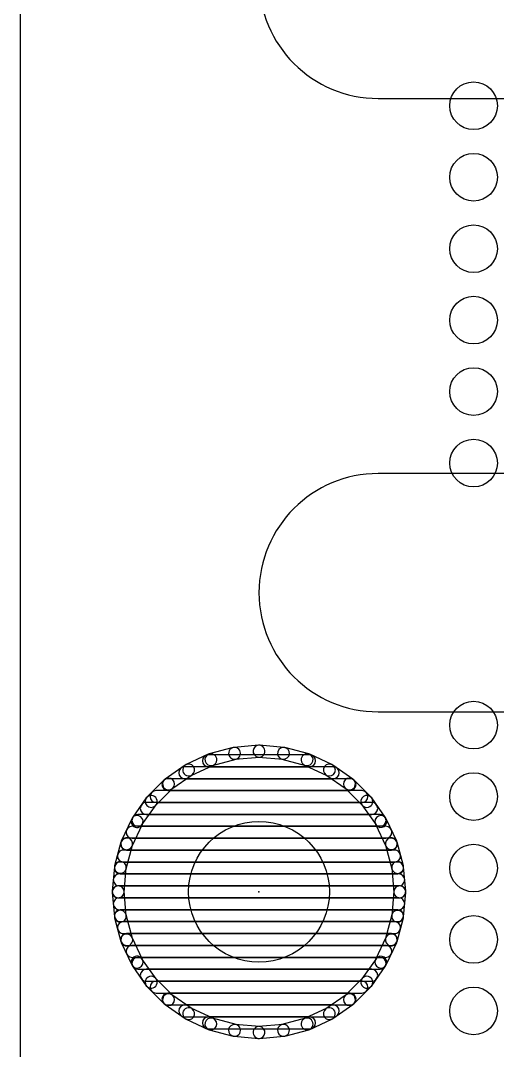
# Model space of a CAD drawing. Extents: x 0 to 2.5, y 0 to 3.1.
# Drawn here: x 0 to 0.2, y 0.2334 to 0.6657 of the extents above; entities that cross this region are included whole.
import ezdxf

# ---------------------------------------------------------------- set-up
doc = ezdxf.new("R2010")
doc.units = 0
for name, color, linetype in [('1', 22, 'CONTINUOUS'), ('16', 175, 'CONTINUOUS'), ('20', 7, 'CONTINUOUS'), ('23', 7, 'CONTINUOUS'), ('24', 7, 'CONTINUOUS'), ('41', 22, 'CONTINUOUS'), ('42', 175, 'CONTINUOUS'), ('46', 140, 'CONTINUOUS')]:
    doc.layers.add(name, color=color, linetype=linetype)

# ---------------------------------------------------------------- blocks, each defined once
blk = doc.blocks.new('PIE')
blk.add_circle((0, 0), 0.5)

msp = doc.modelspace()

# ---------------------------------------------------------------- linework, layer by layer
at = {"layer": '20'}
msp.add_line((0, 0), (0, 1.1), dxfattribs=at)
for centre in [(0.19, 0.63), (0.19, 0.6), (0.19, 0.57), (0.19, 0.54), (0.19, 0.51), (0.19, 0.48), (0.19, 0.37), (0.19, 0.34), (0.19, 0.31), (0.19, 0.28), (0.19, 0.25)]:
    msp.add_circle(centre, 0.01, dxfattribs=at)
at = {"layer": '23'}
msp.add_point((0.1, 0.3), dxfattribs=at)
at = {"layer": '24'}
msp.add_point((0.1, 0.3), dxfattribs=at)
at = {"layer": '41'}
for points in [[(0.089098, 0.360573), (0.079155, 0.357908, 1), (0.080449, 0.353079), (0.090392, 0.355743, 1)], [(0.099782, 0.361546), (0.089527, 0.360648, 1), (0.089963, 0.355667), (0.100218, 0.356565, 1)], [(0.110473, 0.360648), (0.100218, 0.361546, 1), (0.099782, 0.356565), (0.110037, 0.355667, 1)], [(0.120845, 0.357908), (0.110902, 0.360573, 1), (0.109608, 0.355743), (0.119551, 0.353079, 1)], [(0.078745, 0.357759), (0.069416, 0.353409, 1), (0.071529, 0.348877), (0.080858, 0.353228, 1)], [(0.078743, 0.3525), (0.121257, 0.3525, 1), (0.121257, 0.3575), (0.078743, 0.3575, 1)], [(0.130584, 0.353409), (0.121255, 0.357759, 1), (0.119142, 0.353228), (0.128471, 0.348877, 1)], [(0.069038, 0.353191), (0.060606, 0.347287, 1), (0.063474, 0.343191), (0.071906, 0.349095, 1)], [(0.06884, 0.3475), (0.13116, 0.3475, 1), (0.13116, 0.3525), (0.06884, 0.3525, 1)], [(0.139394, 0.347287), (0.130962, 0.353191, 1), (0.128094, 0.349095), (0.136526, 0.343191, 1)], [(0.060272, 0.347007), (0.052993, 0.339728, 1), (0.056529, 0.336192), (0.063808, 0.343471, 1)], [(0.061801, 0.3425), (0.138199, 0.3425, 1), (0.138199, 0.3475), (0.061801, 0.3475, 1)], [(0.147007, 0.339728), (0.139728, 0.347007, 1), (0.136192, 0.343471), (0.143471, 0.336192, 1)], [(0.056801, 0.3375), (0.143199, 0.3375, 1), (0.143199, 0.3425), (0.056801, 0.3425, 1)], [(0.052713, 0.339394), (0.046809, 0.330962, 1), (0.050905, 0.328094), (0.056809, 0.336526, 1)], [(0.052689, 0.3325), (0.147311, 0.3325, 1), (0.147311, 0.3375), (0.052689, 0.3375, 1)], [(0.153191, 0.330962), (0.147287, 0.339394, 1), (0.143191, 0.336526), (0.149095, 0.328094, 1)], [(0.046591, 0.330584), (0.042241, 0.321255, 1), (0.046772, 0.319142), (0.051123, 0.328471, 1)], [(0.049188, 0.3275), (0.150812, 0.3275, 1), (0.150812, 0.3325), (0.049188, 0.3325, 1)], [(0.157759, 0.321255), (0.153409, 0.330584, 1), (0.148877, 0.328471), (0.153228, 0.319142, 1)], [(0.046746, 0.3225), (0.153255, 0.3225, 1), (0.153255, 0.3275), (0.046746, 0.3275, 1)], [(0.042092, 0.320845), (0.039427, 0.310902, 1), (0.044257, 0.309608), (0.046921, 0.319551, 1)], [(0.044453, 0.3175), (0.155547, 0.3175, 1), (0.155547, 0.3225), (0.044453, 0.3225, 1)], [(0.160573, 0.310902), (0.157908, 0.320845, 1), (0.153079, 0.319551), (0.155743, 0.309608, 1)], [(0.043114, 0.3125), (0.156887, 0.3125, 1), (0.156887, 0.3175), (0.043114, 0.3175, 1)], [(0.039352, 0.310473), (0.038454, 0.300218, 1), (0.043435, 0.299782), (0.044333, 0.310037, 1)], [(0.04182, 0.3075), (0.15818, 0.3075, 1), (0.15818, 0.3125), (0.04182, 0.3125, 1)], [(0.161546, 0.300218), (0.160648, 0.310473, 1), (0.155667, 0.310037), (0.156565, 0.299782, 1)], [(0.041382, 0.3025), (0.158618, 0.3025, 1), (0.158618, 0.3075), (0.041382, 0.3075, 1)], [(0.038454, 0.299782), (0.039352, 0.289527, 1), (0.044333, 0.289963), (0.043435, 0.300218, 1)], [(0.040945, 0.2975), (0.159055, 0.2975, 1), (0.159055, 0.3025), (0.040945, 0.3025, 1)], [(0.160648, 0.289527), (0.161546, 0.299782, 1), (0.156565, 0.300218), (0.155667, 0.289963, 1)], [(0.041382, 0.2925), (0.158618, 0.2925, 1), (0.158618, 0.2975), (0.041382, 0.2975, 1)], [(0.04182, 0.2875), (0.15818, 0.2875, 1), (0.15818, 0.2925), (0.04182, 0.2925, 1)], [(0.039427, 0.289098), (0.042092, 0.279155, 1), (0.046921, 0.280449), (0.044257, 0.290392, 1)], [(0.157908, 0.279155), (0.160573, 0.289098, 1), (0.155743, 0.290392), (0.153079, 0.280449, 1)], [(0.043113, 0.2825), (0.156886, 0.2825, 1), (0.156886, 0.2875), (0.043113, 0.2875, 1)], [(0.044453, 0.2775), (0.155547, 0.2775, 1), (0.155547, 0.2825), (0.044453, 0.2825, 1)], [(0.042241, 0.278745), (0.046591, 0.269416, 1), (0.051123, 0.271529), (0.046772, 0.280858, 1)], [(0.153409, 0.269416), (0.157759, 0.278745, 1), (0.153228, 0.280858), (0.148877, 0.271529, 1)], [(0.046745, 0.2725), (0.153254, 0.2725, 1), (0.153254, 0.2775), (0.046745, 0.2775, 1)], [(0.046809, 0.269038), (0.052713, 0.260606, 1), (0.056809, 0.263474), (0.050905, 0.271906, 1)], [(0.049188, 0.2675), (0.150812, 0.2675, 1), (0.150812, 0.2725), (0.049188, 0.2725, 1)], [(0.147287, 0.260606), (0.153191, 0.269038, 1), (0.149095, 0.271906), (0.143191, 0.263474, 1)], [(0.052689, 0.2625), (0.147311, 0.2625, 1), (0.147311, 0.2675), (0.052689, 0.2675, 1)], [(0.052993, 0.260272), (0.060272, 0.252993, 1), (0.063808, 0.256529), (0.056529, 0.263808, 1)], [(0.139728, 0.252993), (0.147007, 0.260272, 1), (0.143471, 0.263808), (0.136192, 0.256529, 1)], [(0.056801, 0.2575), (0.143199, 0.2575, 1), (0.143199, 0.2625), (0.056801, 0.2625, 1)], [(0.061801, 0.2525), (0.138199, 0.2525, 1), (0.138199, 0.2575), (0.061801, 0.2575, 1)], [(0.060606, 0.252713), (0.069038, 0.246809, 1), (0.071906, 0.250905), (0.063474, 0.256809, 1)], [(0.130962, 0.246809), (0.139394, 0.252713, 1), (0.136526, 0.256809), (0.128094, 0.250905, 1)], [(0.06884, 0.2475), (0.13116, 0.2475, 1), (0.13116, 0.2525), (0.06884, 0.2525, 1)], [(0.069416, 0.246591), (0.078745, 0.242241, 1), (0.080858, 0.246772), (0.071529, 0.251123, 1)], [(0.121255, 0.242241), (0.130584, 0.246591, 1), (0.128471, 0.251123), (0.119142, 0.246772, 1)], [(0.078743, 0.2425), (0.121257, 0.2425, 1), (0.121257, 0.2475), (0.078743, 0.2475, 1)], [(0.079155, 0.242092), (0.089098, 0.239427, 1), (0.090392, 0.244257), (0.080449, 0.246921, 1)], [(0.110902, 0.239427), (0.120845, 0.242092, 1), (0.119551, 0.246921), (0.109608, 0.244257, 1)], [(0.089527, 0.239352), (0.099782, 0.238454, 1), (0.100218, 0.243435), (0.089963, 0.244333, 1)], [(0.100218, 0.238454), (0.110473, 0.239352, 1), (0.110037, 0.244333), (0.099782, 0.243435, 1)]]:
    msp.add_lwpolyline(points, format="xyb", close=True, dxfattribs=at)
at = {"layer": '42'}
for points in [[(0.080449, 0.353079), (0.090392, 0.355743, 1), (0.089098, 0.360573), (0.079155, 0.357908, 1)], [(0.089963, 0.355667), (0.100218, 0.356565, 1), (0.099782, 0.361546), (0.089527, 0.360648, 1)], [(0.099782, 0.356565), (0.110037, 0.355667, 1), (0.110473, 0.360648), (0.100218, 0.361546, 1)], [(0.109608, 0.355743), (0.119551, 0.353079, 1), (0.120845, 0.357908), (0.110902, 0.360573, 1)], [(0.071529, 0.348877), (0.080858, 0.353228, 1), (0.078745, 0.357759), (0.069416, 0.353409, 1)], [(0.121257, 0.3575), (0.078743, 0.3575, 1), (0.078743, 0.3525), (0.121257, 0.3525, 1)], [(0.119142, 0.353228), (0.128471, 0.348877, 1), (0.130584, 0.353409), (0.121255, 0.357759, 1)], [(0.063474, 0.343191), (0.071906, 0.349095, 1), (0.069038, 0.353191), (0.060606, 0.347287, 1)], [(0.13116, 0.3525), (0.06884, 0.3525, 1), (0.06884, 0.3475), (0.13116, 0.3475, 1)], [(0.128094, 0.349095), (0.136526, 0.343191, 1), (0.139394, 0.347287), (0.130962, 0.353191, 1)], [(0.056529, 0.336192), (0.063808, 0.343471, 1), (0.060272, 0.347007), (0.052993, 0.339728, 1)], [(0.138199, 0.3475), (0.061801, 0.3475, 1), (0.061801, 0.3425), (0.138199, 0.3425, 1)], [(0.136192, 0.343471), (0.143471, 0.336192, 1), (0.147007, 0.339728), (0.139728, 0.347007, 1)], [(0.143199, 0.3425), (0.056801, 0.3425, 1), (0.056801, 0.3375), (0.143199, 0.3375, 1)], [(0.050905, 0.328094), (0.056809, 0.336526, 1), (0.052713, 0.339394), (0.046809, 0.330962, 1)], [(0.147311, 0.3375), (0.052689, 0.3375, 1), (0.052689, 0.3325), (0.147311, 0.3325, 1)], [(0.143191, 0.336526), (0.149095, 0.328094, 1), (0.153191, 0.330962), (0.147287, 0.339394, 1)], [(0.046772, 0.319142), (0.051123, 0.328471, 1), (0.046591, 0.330584), (0.042241, 0.321255, 1)], [(0.150812, 0.3325), (0.049188, 0.3325, 1), (0.049188, 0.3275), (0.150812, 0.3275, 1)], [(0.148877, 0.328471), (0.153228, 0.319142, 1), (0.157759, 0.321255), (0.153409, 0.330584, 1)], [(0.153254, 0.3275), (0.046745, 0.3275, 1), (0.046745, 0.3225), (0.153254, 0.3225, 1)], [(0.044257, 0.309608), (0.046921, 0.319551, 1), (0.042092, 0.320845), (0.039427, 0.310902, 1)], [(0.155547, 0.3225), (0.044453, 0.3225, 1), (0.044453, 0.3175), (0.155547, 0.3175, 1)], [(0.153079, 0.319551), (0.155743, 0.309608, 1), (0.160573, 0.310902), (0.157908, 0.320845, 1)], [(0.156886, 0.3175), (0.043113, 0.3175, 1), (0.043113, 0.3125), (0.156886, 0.3125, 1)], [(0.043435, 0.299782), (0.044333, 0.310037, 1), (0.039352, 0.310473), (0.038454, 0.300218, 1)], [(0.15818, 0.3125), (0.04182, 0.3125, 1), (0.04182, 0.3075), (0.15818, 0.3075, 1)], [(0.155667, 0.310037), (0.156565, 0.299782, 1), (0.161546, 0.300218), (0.160648, 0.310473, 1)], [(0.158618, 0.3075), (0.041382, 0.3075, 1), (0.041382, 0.3025), (0.158618, 0.3025, 1)], [(0.044333, 0.289963), (0.043435, 0.300218, 1), (0.038454, 0.299782), (0.039352, 0.289527, 1)], [(0.159055, 0.3025), (0.040945, 0.3025, 1), (0.040945, 0.2975), (0.159055, 0.2975, 1)], [(0.156565, 0.300218), (0.155667, 0.289963, 1), (0.160648, 0.289527), (0.161546, 0.299782, 1)], [(0.158618, 0.2975), (0.041382, 0.2975, 1), (0.041382, 0.2925), (0.158618, 0.2925, 1)], [(0.15818, 0.2925), (0.04182, 0.2925, 1), (0.04182, 0.2875), (0.15818, 0.2875, 1)], [(0.046921, 0.280449), (0.044257, 0.290392, 1), (0.039427, 0.289098), (0.042092, 0.279155, 1)], [(0.155743, 0.290392), (0.153079, 0.280449, 1), (0.157908, 0.279155), (0.160573, 0.289098, 1)], [(0.156887, 0.2875), (0.043114, 0.2875, 1), (0.043114, 0.2825), (0.156887, 0.2825, 1)], [(0.155547, 0.2825), (0.044453, 0.2825, 1), (0.044453, 0.2775), (0.155547, 0.2775, 1)], [(0.051123, 0.271529), (0.046772, 0.280858, 1), (0.042241, 0.278745), (0.046591, 0.269416, 1)], [(0.153228, 0.280858), (0.148877, 0.271529, 1), (0.153409, 0.269416), (0.157759, 0.278745, 1)], [(0.153255, 0.2775), (0.046746, 0.2775, 1), (0.046746, 0.2725), (0.153255, 0.2725, 1)], [(0.056809, 0.263474), (0.050905, 0.271906, 1), (0.046809, 0.269038), (0.052713, 0.260606, 1)], [(0.150812, 0.2725), (0.049188, 0.2725, 1), (0.049188, 0.2675), (0.150812, 0.2675, 1)], [(0.149095, 0.271906), (0.143191, 0.263474, 1), (0.147287, 0.260606), (0.153191, 0.269038, 1)], [(0.147311, 0.2675), (0.052689, 0.2675, 1), (0.052689, 0.2625), (0.147311, 0.2625, 1)], [(0.063808, 0.256529), (0.056529, 0.263808, 1), (0.052993, 0.260272), (0.060272, 0.252993, 1)], [(0.143471, 0.263808), (0.136192, 0.256529, 1), (0.139728, 0.252993), (0.147007, 0.260272, 1)], [(0.143199, 0.2625), (0.056801, 0.2625, 1), (0.056801, 0.2575), (0.143199, 0.2575, 1)], [(0.138199, 0.2575), (0.061801, 0.2575, 1), (0.061801, 0.2525), (0.138199, 0.2525, 1)], [(0.071906, 0.250905), (0.063474, 0.256809, 1), (0.060606, 0.252713), (0.069038, 0.246809, 1)], [(0.136526, 0.256809), (0.128094, 0.250905, 1), (0.130962, 0.246809), (0.139394, 0.252713, 1)], [(0.13116, 0.2525), (0.06884, 0.2525, 1), (0.06884, 0.2475), (0.13116, 0.2475, 1)], [(0.080858, 0.246772), (0.071529, 0.251123, 1), (0.069416, 0.246591), (0.078745, 0.242241, 1)], [(0.128471, 0.251123), (0.119142, 0.246772, 1), (0.121255, 0.242241), (0.130584, 0.246591, 1)], [(0.121257, 0.2475), (0.078743, 0.2475, 1), (0.078743, 0.2425), (0.121257, 0.2425, 1)], [(0.090392, 0.244257), (0.080449, 0.246921, 1), (0.079155, 0.242092), (0.089098, 0.239427, 1)], [(0.119551, 0.246921), (0.109608, 0.244257, 1), (0.110902, 0.239427), (0.120845, 0.242092, 1)], [(0.100218, 0.243435), (0.089963, 0.244333, 1), (0.089527, 0.239352), (0.099782, 0.238454, 1)], [(0.110037, 0.244333), (0.099782, 0.243435, 1), (0.100218, 0.238454), (0.110473, 0.239352, 1)]]:
    msp.add_lwpolyline(points, format="xyb", close=True, dxfattribs=at)
at = {"layer": '46'}
for points in [[(0.15, 0.633071), (0.25, 0.633071, 1), (0.25, 0.733071), (0.15, 0.733071, 1)], [(0.15, 0.375591), (0.2376, 0.375591, 1), (0.2376, 0.475591), (0.15, 0.475591, 1)]]:
    msp.add_lwpolyline(points, format="xyb", close=True, dxfattribs=at)

# ---------------------------------------------------------------- block references
at = {"layer": '1', "xscale": 0.059055, "yscale": 0.059055}
msp.add_blockref('PIE', (0.1, 0.3), dxfattribs=at)
at = {"layer": '16', "xscale": 0.059055, "yscale": 0.059055}
msp.add_blockref('PIE', (0.1, 0.3), dxfattribs=at)

doc.saveas('drawing.dxf')
